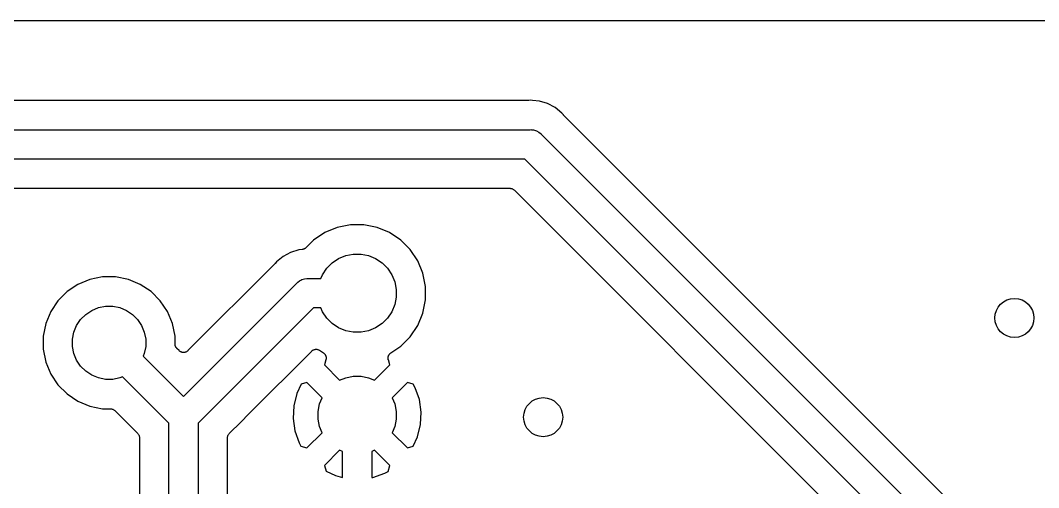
# Model space of a CAD drawing. Extents: x 102.4 to 160.8, y -97.5 to -19.5.
# Drawn here: x 122.64 to 143.5, y -29.38 to -19.81 of the extents above; entities that cross this region are included whole.
import ezdxf

# ---------------------------------------------------------------- set-up
doc = ezdxf.new("R2010")
doc.units = 0
doc.layers.add('BLACK', color=7, linetype='CONTINUOUS')

msp = doc.modelspace()

# ---------------------------------------------------------------- linework, layer by layer
at = {"layer": 'BLACK', "linetype": 'CONTINUOUS'}
for p, q in [((107.191, -19.812), (155.953, -19.812)), ((133.046, -21.452), (111.81, -21.452)), ((133.051, -21.4515), (133.046, -21.452)), ((133.056, -21.4515), (133.051, -21.4515)), ((133.058, -21.4514), (133.056, -21.4515)), ((133.096, -21.4476), (133.058, -21.4514)), ((133.134, -21.4514), (133.096, -21.4476)), ((133.272, -21.465), (133.134, -21.4514)), ((133.134, -21.4514), (133.134, -21.4514)), ((133.442, -21.5165), (133.272, -21.465)), ((133.598, -21.6001), (133.442, -21.5165)), ((133.735, -21.7125), (133.598, -21.6001)), ((133.76, -21.742), (133.735, -21.7125)), ((133.763, -21.7458), (133.76, -21.742)), ((133.767, -21.75), (133.763, -21.7458)), ((133.768, -21.7513), (133.767, -21.75)), ((142.068, -30.0508), (133.768, -21.7513)), ((111.775, -22.052), (133.081, -22.052)), ((133.081, -22.052), (133.096, -22.0505)), ((133.096, -22.0505), (133.111, -22.052)), ((133.111, -22.052), (133.111, -22.052)), ((133.111, -22.052), (133.155, -22.0563)), ((133.155, -22.0563), (133.211, -22.0735)), ((133.211, -22.0735), (133.263, -22.1014)), ((133.263, -22.1014), (133.309, -22.1388)), ((133.309, -22.1388), (133.319, -22.1503)), ((133.319, -22.1503), (141.856, -30.688)), ((132.972, -22.652), (111.884, -22.652)), ((141.509, -31.1897), (132.972, -22.652)), ((112.185, -23.252), (132.671, -23.252)), ((132.671, -23.252), (132.671, -23.252)), ((132.671, -23.252), (132.671, -23.252)), ((132.671, -23.252), (132.671, -23.252)), ((132.671, -23.252), (132.672, -23.252)), ((132.672, -23.252), (132.684, -23.2533)), ((132.684, -23.2533), (132.696, -23.2545)), ((132.696, -23.2545), (132.696, -23.2547)), ((132.696, -23.2547), (132.697, -23.2548)), ((132.697, -23.2548), (132.708, -23.2583)), ((132.708, -23.2583), (132.719, -23.2618)), ((132.719, -23.2618), (132.72, -23.2621)), ((132.72, -23.2621), (132.721, -23.2623)), ((132.721, -23.2623), (132.731, -23.2679)), ((132.731, -23.2679), (132.741, -23.2735)), ((132.741, -23.2735), (132.742, -23.2739)), ((132.742, -23.2739), (132.742, -23.2742)), ((132.742, -23.2742), (132.751, -23.2817)), ((132.751, -23.2817), (132.76, -23.2892)), ((132.76, -23.2892), (141.06, -31.5887)), ((128.877, -24.1593), (128.648, -24.3125)), ((129.132, -24.0538), (128.877, -24.1593)), ((129.402, -24), (129.132, -24.0538)), ((129.678, -24), (129.402, -24)), ((129.948, -24.0538), (129.678, -24)), ((130.203, -24.1593), (129.948, -24.0538)), ((130.432, -24.3125), (130.203, -24.1593)), ((128.648, -24.3125), (128.49, -24.47)), ((130.627, -24.5076), (130.432, -24.3125)), ((128.178, -24.5645), (128.022, -24.6481)), ((128.348, -24.513), (128.178, -24.5645)), ((128.413, -24.5066), (128.348, -24.513)), ((128.418, -24.5055), (128.413, -24.5066)), ((128.424, -24.5051), (128.418, -24.5055)), ((128.43, -24.5031), (128.424, -24.5051)), ((128.437, -24.5018), (128.43, -24.5031)), ((128.442, -24.4997), (128.437, -24.5018)), ((128.447, -24.4981), (128.442, -24.4997)), ((128.454, -24.495), (128.447, -24.4981)), ((128.46, -24.4923), (128.454, -24.495)), ((128.465, -24.4893), (128.46, -24.4923)), ((128.469, -24.4867), (128.465, -24.4893)), ((128.475, -24.4824), (128.469, -24.4867)), ((128.481, -24.4786), (128.475, -24.4824)), ((128.484, -24.4747), (128.481, -24.4786)), ((128.489, -24.4713), (128.484, -24.4747)), ((128.49, -24.47), (128.489, -24.4713)), ((129.307, -24.6307), (129.461, -24.6)), ((129.461, -24.6), (129.619, -24.6)), ((129.619, -24.6), (129.773, -24.6307)), ((130.781, -24.7369), (130.627, -24.5076)), ((127.852, -24.7993), (126.074, -26.5774)), ((127.855, -24.7951), (127.852, -24.7993)), ((127.859, -24.7914), (127.855, -24.7951)), ((127.86, -24.79), (127.859, -24.7914)), ((127.885, -24.7605), (127.86, -24.79)), ((128.022, -24.6481), (127.885, -24.7605)), ((128.919, -24.89), (129.03, -24.7786)), ((129.03, -24.7786), (129.161, -24.691)), ((129.161, -24.691), (129.307, -24.6307)), ((129.773, -24.6307), (129.919, -24.691)), ((129.919, -24.691), (130.05, -24.7786)), ((130.05, -24.7786), (130.161, -24.89)), ((130.886, -24.9916), (130.781, -24.7369)), ((128.798, -25.1), (128.831, -25.0211)), ((128.831, -25.0211), (128.919, -24.89)), ((130.161, -24.89), (130.249, -25.0211)), ((130.249, -25.0211), (130.309, -25.1666)), ((130.94, -25.2621), (130.886, -24.9916)), ((123.821, -25.2196), (123.599, -25.3674)), ((124.066, -25.1179), (123.821, -25.2196)), ((124.327, -25.066), (124.066, -25.1179)), ((124.593, -25.066), (124.327, -25.066)), ((124.854, -25.1179), (124.593, -25.066)), ((125.099, -25.2196), (124.854, -25.1179)), ((125.321, -25.3674), (125.099, -25.2196)), ((126.29, -27.2094), (128.301, -25.1983)), ((128.301, -25.1983), (128.311, -25.1868)), ((128.311, -25.1868), (128.324, -25.1764)), ((128.324, -25.1764), (128.357, -25.1494)), ((128.357, -25.1494), (128.384, -25.1345)), ((128.384, -25.1345), (128.409, -25.1215)), ((128.409, -25.1215), (128.465, -25.1043)), ((128.465, -25.1043), (128.509, -25.1)), ((128.509, -25.1), (128.524, -25.0985)), ((128.509, -25.1), (128.509, -25.1)), ((128.524, -25.0985), (128.539, -25.1)), ((128.539, -25.1), (128.798, -25.1)), ((130.309, -25.1666), (130.34, -25.3212)), ((123.599, -25.3674), (123.411, -25.5554)), ((125.509, -25.5554), (125.321, -25.3674)), ((130.34, -25.3212), (130.34, -25.4788)), ((130.94, -25.5379), (130.94, -25.2621)), ((123.411, -25.5554), (123.264, -25.7765)), ((125.656, -25.7765), (125.509, -25.5554)), ((130.309, -25.6334), (130.249, -25.7789)), ((130.34, -25.4788), (130.309, -25.6334)), ((130.886, -25.8084), (130.94, -25.5379)), ((123.264, -25.7765), (123.162, -26.0222)), ((123.877, -25.9379), (123.982, -25.8334)), ((123.982, -25.8334), (124.105, -25.7514)), ((124.105, -25.7514), (124.241, -25.6948)), ((124.241, -25.6948), (124.386, -25.666)), ((124.386, -25.666), (124.534, -25.666)), ((124.534, -25.666), (124.679, -25.6948)), ((124.679, -25.6948), (124.815, -25.7514)), ((124.815, -25.7514), (124.938, -25.8334)), ((124.938, -25.8334), (125.043, -25.9379)), ((125.758, -26.0222), (125.656, -25.7765)), ((128.648, -25.7), (126.715, -27.6337)), ((128.798, -25.7), (128.648, -25.7)), ((128.831, -25.7789), (128.798, -25.7)), ((128.919, -25.91), (128.831, -25.7789)), ((130.249, -25.7789), (130.161, -25.91)), ((130.781, -26.0632), (130.886, -25.8084)), ((123.162, -26.0222), (123.11, -26.283)), ((123.739, -26.1972), (123.795, -26.0607)), ((123.795, -26.0607), (123.877, -25.9379)), ((125.043, -25.9379), (125.125, -26.0607)), ((125.125, -26.0607), (125.181, -26.1972)), ((125.81, -26.283), (125.758, -26.0222)), ((129.03, -26.0214), (128.919, -25.91)), ((129.161, -26.109), (129.03, -26.0214)), ((130.05, -26.0214), (129.919, -26.109)), ((130.161, -25.91), (130.05, -26.0214)), ((130.627, -26.2924), (130.781, -26.0632)), ((123.71, -26.3421), (123.739, -26.1972)), ((125.181, -26.1972), (125.21, -26.3421)), ((129.307, -26.1693), (129.161, -26.109)), ((129.461, -26.2), (129.307, -26.1693)), ((129.619, -26.2), (129.461, -26.2)), ((129.773, -26.1693), (129.619, -26.2)), ((129.919, -26.109), (129.773, -26.1693)), ((123.11, -26.283), (123.11, -26.549)), ((123.71, -26.4899), (123.71, -26.3421)), ((125.21, -26.3421), (125.21, -26.4899)), ((125.81, -26.4406), (125.81, -26.283)), ((125.811, -26.4523), (125.81, -26.4406)), ((125.812, -26.464), (125.811, -26.4523)), ((125.812, -26.4646), (125.812, -26.464)), ((125.812, -26.4653), (125.812, -26.4646)), ((125.816, -26.4765), (125.812, -26.4653)), ((125.819, -26.4878), (125.816, -26.4765)), ((130.432, -26.4875), (130.627, -26.2924)), ((123.11, -26.549), (123.162, -26.8098)), ((123.739, -26.6348), (123.71, -26.4899)), ((123.795, -26.7713), (123.739, -26.6348)), ((125.181, -26.6348), (125.158, -26.69)), ((125.158, -26.69), (125.984, -27.5157)), ((125.21, -26.4899), (125.181, -26.6348)), ((125.819, -26.4884), (125.819, -26.4878)), ((125.82, -26.489), (125.819, -26.4884)), ((125.825, -26.4994), (125.82, -26.489)), ((125.83, -26.5098), (125.825, -26.4994)), ((125.831, -26.5103), (125.83, -26.5098)), ((125.831, -26.5109), (125.831, -26.5103)), ((125.839, -26.52), (125.831, -26.5109)), ((125.846, -26.5291), (125.839, -26.52)), ((125.847, -26.5301), (125.846, -26.5291)), ((125.847, -26.5304), (125.847, -26.5301)), ((125.847, -26.5301), (125.847, -26.5301)), ((125.847, -26.5301), (125.847, -26.5301)), ((125.894, -26.5774), (125.847, -26.5304)), ((125.903, -26.585), (125.894, -26.5774)), ((125.913, -26.5926), (125.903, -26.585)), ((125.913, -26.5929), (125.913, -26.5926)), ((125.913, -26.5931), (125.913, -26.5929)), ((125.924, -26.5987), (125.913, -26.5931)), ((125.934, -26.6045), (125.924, -26.5987)), ((125.935, -26.6046), (125.934, -26.6045)), ((125.935, -26.6049), (125.935, -26.6046)), ((125.947, -26.6083), (125.935, -26.6049)), ((125.958, -26.6119), (125.947, -26.6083)), ((125.958, -26.612), (125.958, -26.6119)), ((125.959, -26.6121), (125.958, -26.612)), ((125.971, -26.6133), (125.959, -26.6121)), ((125.983, -26.6146), (125.971, -26.6133)), ((125.984, -26.6146), (125.983, -26.6146)), ((125.983, -26.6146), (125.983, -26.6146)), ((125.995, -26.6135), (125.984, -26.6146)), ((126.007, -26.6124), (125.995, -26.6135)), ((126.008, -26.6123), (126.007, -26.6124)), ((126.02, -26.6089), (126.008, -26.6123)), ((126.008, -26.6123), (126.008, -26.6123)), ((126.031, -26.6055), (126.02, -26.6089)), ((126.032, -26.6053), (126.031, -26.6055)), ((126.043, -26.5996), (126.032, -26.6052)), ((126.032, -26.6052), (126.032, -26.6053)), ((126.053, -26.5941), (126.043, -26.5996)), ((126.054, -26.5938), (126.053, -26.5941)), ((126.063, -26.5861), (126.054, -26.5936)), ((126.054, -26.5936), (126.054, -26.5938)), ((126.073, -26.5787), (126.063, -26.5861)), ((126.074, -26.5774), (126.073, -26.578)), ((126.073, -26.578), (126.073, -26.578)), ((126.073, -26.578), (126.073, -26.578)), ((126.073, -26.578), (126.073, -26.5787)), ((127.316, -27.8807), (128.611, -26.5859)), ((128.611, -26.5853), (128.612, -26.5847)), ((128.611, -26.5854), (128.611, -26.5853)), ((128.611, -26.5859), (128.611, -26.5854)), ((128.611, -26.5854), (128.611, -26.5854)), ((128.612, -26.5847), (128.622, -26.5772)), ((128.622, -26.5772), (128.631, -26.5697)), ((128.631, -26.5695), (128.632, -26.5692)), ((128.631, -26.5697), (128.631, -26.5695)), ((128.632, -26.5692), (128.642, -26.5637)), ((128.642, -26.5637), (128.653, -26.5582)), ((128.653, -26.558), (128.654, -26.5578)), ((128.653, -26.5582), (128.653, -26.558)), ((128.654, -26.5578), (128.665, -26.5545)), ((128.665, -26.5545), (128.676, -26.5511)), ((128.676, -26.5511), (128.677, -26.551)), ((128.677, -26.5509), (128.689, -26.5498)), ((128.677, -26.551), (128.677, -26.5509)), ((128.689, -26.5498), (128.701, -26.5487)), ((128.701, -26.5487), (128.702, -26.5488)), ((128.702, -26.5488), (128.702, -26.5487)), ((128.702, -26.5487), (128.714, -26.55)), ((128.714, -26.55), (128.726, -26.5512)), ((128.726, -26.5512), (128.726, -26.5513)), ((128.726, -26.5513), (128.727, -26.5514)), ((128.727, -26.5514), (128.738, -26.555)), ((128.738, -26.555), (128.749, -26.5584)), ((128.749, -26.5584), (128.75, -26.5586)), ((128.75, -26.5586), (128.75, -26.5588)), ((128.75, -26.5588), (128.761, -26.5645)), ((128.761, -26.5645), (128.771, -26.5701)), ((128.771, -26.5701), (128.85, -26.6227)), ((128.85, -26.6227), (128.851, -26.6237)), ((128.851, -26.6237), (128.855, -26.627)), ((128.855, -26.627), (128.86, -26.6298)), ((128.86, -26.6298), (128.865, -26.635)), ((128.865, -26.635), (128.87, -26.6397)), ((128.87, -26.6397), (128.874, -26.6437)), ((128.874, -26.6437), (128.877, -26.6473)), ((128.877, -26.6473), (128.881, -26.6533)), ((128.881, -26.6533), (128.886, -26.659)), ((128.886, -26.659), (128.888, -26.6636)), ((128.888, -26.6636), (128.891, -26.6678)), ((128.891, -26.6678), (128.894, -26.6746)), ((128.894, -26.6746), (128.897, -26.681)), ((128.897, -26.681), (128.899, -26.6859)), ((128.899, -26.6859), (128.901, -26.6906)), ((128.901, -26.6906), (128.902, -26.6978)), ((130.178, -26.6961), (130.18, -26.689)), ((130.18, -26.689), (130.182, -26.6843)), ((130.182, -26.6843), (130.183, -26.6794)), ((130.183, -26.6794), (130.187, -26.673)), ((130.187, -26.673), (130.19, -26.6663)), ((130.19, -26.6663), (130.193, -26.6621)), ((130.193, -26.6621), (130.195, -26.6576)), ((130.195, -26.6576), (130.2, -26.6519)), ((130.2, -26.6519), (130.204, -26.6459)), ((130.204, -26.6459), (130.208, -26.6424)), ((130.208, -26.6424), (130.211, -26.6384)), ((130.211, -26.6384), (130.217, -26.6338)), ((130.217, -26.6338), (130.222, -26.6287)), ((130.222, -26.6287), (130.226, -26.6259)), ((130.226, -26.6259), (130.23, -26.6227)), ((130.23, -26.6227), (130.432, -26.4875)), ((123.162, -26.8098), (123.264, -27.0555)), ((123.877, -26.8941), (123.795, -26.7713)), ((123.982, -26.9986), (123.877, -26.8941)), ((128.901, -26.7641), (128.87, -26.8708)), ((128.87, -26.8708), (129.182, -27.1825)), ((128.902, -26.759), (128.901, -26.7641)), ((128.902, -26.6978), (128.904, -26.7048)), ((128.904, -26.7542), (128.902, -26.759)), ((128.904, -26.7048), (128.905, -26.7099)), ((128.905, -26.7469), (128.904, -26.7542)), ((128.905, -26.7099), (128.906, -26.7149)), ((128.906, -26.7397), (128.905, -26.7469)), ((128.906, -26.7149), (128.906, -26.7222)), ((128.906, -26.7222), (128.906, -26.7295)), ((128.906, -26.7295), (128.906, -26.7346)), ((128.906, -26.7346), (128.906, -26.7397)), ((129.898, -27.1825), (130.21, -26.8708)), ((130.174, -26.7132), (130.176, -26.7082)), ((130.174, -26.7205), (130.174, -26.7132)), ((130.174, -26.7278), (130.174, -26.7205)), ((130.174, -26.7328), (130.174, -26.7278)), ((130.174, -26.7379), (130.174, -26.7328)), ((130.175, -26.7451), (130.174, -26.7379)), ((130.176, -26.7524), (130.175, -26.7451)), ((130.176, -26.7031), (130.178, -26.6961)), ((130.176, -26.7082), (130.176, -26.7031)), ((130.177, -26.7573), (130.176, -26.7524)), ((130.178, -26.7624), (130.177, -26.7573)), ((130.179, -26.7641), (130.178, -26.7624)), ((130.21, -26.8708), (130.179, -26.7641)), ((123.264, -27.0555), (123.411, -27.2766)), ((124.105, -27.0806), (123.982, -26.9986)), ((124.241, -27.1372), (124.105, -27.0806)), ((129.307, -27.1307), (129.461, -27.1)), ((129.461, -27.1), (129.619, -27.1)), ((129.619, -27.1), (129.773, -27.1307)), ((123.411, -27.2766), (123.599, -27.4646)), ((124.386, -27.166), (124.241, -27.1372)), ((124.534, -27.166), (124.386, -27.166)), ((124.679, -27.1372), (124.534, -27.166)), ((124.734, -27.1143), (124.679, -27.1372)), ((125.684, -28.0643), (124.734, -27.1143)), ((125.984, -27.5157), (126.29, -27.2095)), ((126.29, -27.2095), (126.29, -27.2094)), ((128.394, -27.2643), (128.303, -27.457)), ((128.511, -27.23), (128.394, -27.2643)), ((128.822, -27.5417), (128.511, -27.23)), ((129.182, -27.1825), (129.307, -27.1307)), ((129.773, -27.1307), (129.898, -27.1825)), ((130.569, -27.23), (130.258, -27.5417)), ((130.69, -27.2653), (130.569, -27.23)), ((130.727, -27.3353), (130.69, -27.2653)), ((123.599, -27.4646), (123.821, -27.6124)), ((128.303, -27.457), (128.24, -27.7069)), ((130.815, -27.5809), (130.727, -27.3353)), ((123.821, -27.6124), (124.066, -27.7141)), ((124.066, -27.7141), (124.327, -27.766)), ((126.715, -27.6337), (126.284, -28.0643)), ((126.715, -27.6337), (126.715, -27.6337)), ((128.24, -27.7069), (128.227, -27.9643)), ((128.74, -27.8212), (128.771, -27.6666)), ((128.771, -27.6666), (128.822, -27.5417)), ((130.258, -27.5417), (130.309, -27.6666)), ((130.309, -27.6666), (130.34, -27.8212)), ((130.853, -27.8357), (130.815, -27.5809)), ((124.327, -27.766), (124.485, -27.766)), ((124.485, -27.766), (124.485, -27.766)), ((124.485, -27.766), (124.485, -27.766)), ((124.485, -27.766), (124.485, -27.766)), ((124.485, -27.766), (124.486, -27.766)), ((124.486, -27.766), (124.498, -27.7673)), ((124.498, -27.7673), (124.51, -27.7685)), ((124.51, -27.7685), (124.51, -27.7687)), ((124.51, -27.7687), (124.511, -27.7688)), ((124.511, -27.7688), (124.522, -27.7723)), ((124.522, -27.7723), (124.533, -27.7758)), ((124.533, -27.7758), (124.534, -27.7761)), ((124.534, -27.7761), (124.535, -27.7763)), ((124.535, -27.7763), (124.545, -27.7819)), ((124.545, -27.7819), (124.555, -27.7875)), ((124.555, -27.7875), (124.556, -27.7879)), ((124.556, -27.7879), (124.556, -27.7882)), ((124.556, -27.7882), (124.565, -27.7958)), ((124.565, -27.7958), (124.574, -27.8032)), ((124.574, -27.8032), (125.047, -28.2756)), ((127.164, -28.0327), (127.316, -27.8807)), ((127.316, -27.8807), (127.316, -27.8807)), ((128.74, -27.9788), (128.74, -27.8212)), ((130.34, -27.8212), (130.34, -27.9788)), ((130.84, -28.0931), (130.853, -27.8357)), ((125.684, -30.2463), (125.684, -28.0643)), ((126.284, -28.0643), (126.284, -30.2463)), ((126.921, -28.2756), (127.164, -28.0327)), ((127.164, -28.0327), (127.164, -28.0327)), ((128.227, -27.9643), (128.265, -28.2191)), ((128.771, -28.1334), (128.74, -27.9788)), ((128.822, -28.2583), (128.771, -28.1334)), ((130.309, -28.1334), (130.258, -28.2583)), ((130.34, -27.9788), (130.309, -28.1334)), ((130.777, -28.343), (130.84, -28.0931)), ((125.047, -28.2756), (125.047, -28.2759)), ((125.047, -28.2759), (125.047, -28.2759)), ((125.047, -28.2759), (125.047, -28.2759)), ((125.047, -28.2759), (125.048, -28.2769)), ((125.048, -28.2769), (125.055, -28.2861)), ((125.055, -28.2861), (125.063, -28.2951)), ((125.063, -28.2951), (125.063, -28.2957)), ((125.063, -28.2957), (125.064, -28.2962)), ((125.064, -28.2962), (125.069, -28.3067)), ((125.069, -28.3067), (125.074, -28.317)), ((125.074, -28.317), (125.075, -28.3176)), ((125.075, -28.3176), (125.075, -28.3182)), ((125.075, -28.3182), (125.078, -28.3295)), ((125.078, -28.3295), (125.082, -28.3407)), ((125.082, -28.3407), (125.082, -28.3414)), ((125.082, -28.3414), (125.082, -28.342)), ((125.082, -28.342), (125.083, -28.3537)), ((125.083, -28.3537), (125.084, -28.3654)), ((126.884, -28.3636), (126.885, -28.3519)), ((126.885, -28.3519), (126.887, -28.3403)), ((126.887, -28.339), (126.89, -28.3278)), ((126.887, -28.3397), (126.887, -28.339)), ((126.887, -28.3403), (126.887, -28.3397)), ((126.89, -28.3278), (126.894, -28.3166)), ((126.894, -28.3154), (126.9, -28.305)), ((126.894, -28.316), (126.894, -28.3154)), ((126.894, -28.3166), (126.894, -28.316)), ((126.9, -28.305), (126.905, -28.2947)), ((126.905, -28.2947), (126.906, -28.2942)), ((126.906, -28.2936), (126.914, -28.2847)), ((126.906, -28.2942), (126.906, -28.2936)), ((126.914, -28.2847), (126.921, -28.2756)), ((128.265, -28.2191), (128.353, -28.4647)), ((128.511, -28.57), (128.822, -28.2583)), ((130.258, -28.2583), (130.569, -28.57)), ((130.686, -28.5357), (130.777, -28.343)), ((125.084, -28.3654), (125.084, -29.8555)), ((126.884, -28.3649), (126.884, -28.3636)), ((126.884, -28.365), (126.884, -28.3649)), ((126.884, -28.365), (126.884, -28.365)), ((126.884, -28.3654), (126.884, -28.365)), ((126.884, -29.8555), (126.884, -28.3654)), ((128.353, -28.4647), (128.39, -28.5347)), ((128.39, -28.5347), (128.511, -28.57)), ((130.569, -28.57), (130.686, -28.5357)), ((129.182, -28.6175), (128.87, -28.9292)), ((129.24, -28.6416), (129.182, -28.6175)), ((129.24, -29.0461), (129.24, -28.6416)), ((129.898, -28.6175), (129.84, -28.6416)), ((129.84, -28.6416), (129.84, -29.1778)), ((130.21, -28.9292), (129.898, -28.6175)), ((128.87, -28.9292), (128.904, -29.0462)), ((130.175, -29.0498), (130.21, -28.9292)), ((128.904, -29.0462), (129.097, -29.1374)), ((129.097, -29.1374), (129.24, -29.1733)), ((129.24, -29.1733), (129.24, -29.0461)), ((129.24, -29.0461), (129.24, -29.0461)), ((129.84, -29.1778), (129.859, -29.175)), ((129.859, -29.175), (130.105, -29.0872)), ((130.105, -29.0872), (130.175, -29.0498))]:
    msp.add_line(p, q, dxfattribs=at)
at = {"layer": 'BLACK'}
for centre in [(143.002, -25.908), (133.35, -27.94)]:
    msp.add_circle(centre, 0.4, dxfattribs=at)

doc.saveas('drawing.dxf')
